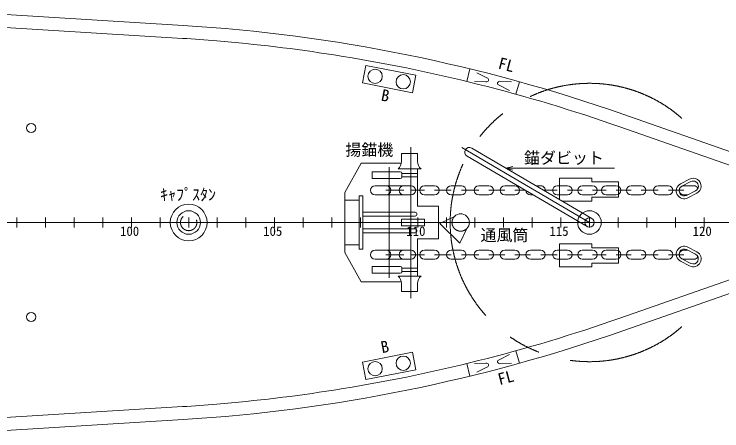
# Model space of a CAD drawing. Units: millimetres, scale not verified. Extents: x -51052 to 51048, y -29700 to 29700.
# Drawn here: x 14601 to 28444, y -3759 to 4400 of the extents above; entities that cross this region are included whole.
import ezdxf
from ezdxf.enums import TextEntityAlignment as Align

# ---------------------------------------------------------------- set-up
doc = ezdxf.new("R2010")
doc.units = ezdxf.units.MM
doc.header["$LTSCALE"] = 100
doc.linetypes.add('USER1', pattern=[50.8, 31.75, -6.35, 6.35, -6.35])
doc.linetypes.add('USER2', pattern=[9.525, 6.35, -3.175])
for name, color, linetype, lineweight in [('0-2_sunpou', 7, 'Continuous', 18), ('0-3_keijou', 7, 'Continuous', 18), ('0-5_text', 7, 'Continuous', 18), ('0-6_center', 7, 'USER1', 18)]:
    doc.layers.add(name, color=color, linetype=linetype, lineweight=lineweight)
doc.styles.add('ＭＳ ゴシック', font='')
doc.styles.get('ＭＳ ゴシック').set_extended_font_data('MS Gothic')

msp = doc.modelspace()

# ---------------------------------------------------------------- linework, layer by layer
at = {"layer": '0-2_sunpou'}
for p, q in [((14654.9, 420.2), (14654.9, 220.2)), ((15214.9, 420.2), (15214.9, 220.2)), ((15774.9, 420.2), (15774.9, 220.2)), ((16334.9, 420.2), (16334.9, 220.2)), ((16894.9, 420.2), (16894.9, 220.2)), ((17454.9, 420.2), (17454.9, 220.2)), ((18014.9, 420.2), (18014.9, 220.2)), ((18574.9, 420.2), (18574.9, 220.2)), ((19134.9, 420.2), (19134.9, 220.2)), ((19694.9, 420.2), (19694.9, 220.2)), ((20254.9, 420.2), (20254.9, 220.2)), ((20814.9, 420.2), (20814.9, 220.2)), ((21374.9, 420.2), (21374.9, 220.2)), ((21934.9, 420.2), (21934.9, 220.2)), ((22494.9, 420.2), (22494.9, 220.2)), ((23054.9, 420.2), (23054.9, 220.2)), ((23614.9, 420.2), (23614.9, 220.2)), ((24174.9, 420.2), (24174.9, 220.2)), ((24734.9, 420.2), (24734.9, 220.2)), ((25294.9, 420.2), (25294.9, 220.2)), ((25854.9, 420.2), (25854.9, 220.2)), ((26414.9, 420.2), (26414.9, 220.2)), ((26974.9, 420.2), (26974.9, 220.2)), ((27534.9, 420.2), (27534.9, 220.2)), ((28094.9, 420.2), (28094.9, 220.2)), ((-42295.4, 320.2), (44823.7, 320.2))]:
    msp.add_line(p, q, dxfattribs=at)
at = {"layer": '0-3_keijou'}
for p, q in [((14331.6, 4399.6), (17908, 4178.5)), ((14315.9, 4146.1), (17892.3, 3925)), ((23456.4, 3081.2), (23516.6, 3328)), ((23849.5, 3151), (23648.9, 3252.1)), ((23604.8, 3083.6), (23829.2, 3073.6)), ((24107.5, 3083.5), (24331.9, 3073.4)), ((24484.4, 3075.8), (24416.5, 2831)), ((24287.8, 2904.9), (24087.2, 3006.1)), ((26529.6, 2434.2), (30279.7, 1118.2)), ((26445.5, 2194.5), (29810.3, 1013.7)), ((22179.3, 1670.2), (22179.3, 1514.3)), ((23550.2, 1777), (25900.4, 397.8)), ((23459.1, 1621.7), (25809.3, 242.6)), ((21069.3, 910.2), (21389.3, 1480.2)), ((21389.3, 1480.2), (22179.3, 1480.2)), ((21604.3, 1315.2), (22154.3, 1315.2)), ((21604.3, 1315.2), (21604.3, 1180.2)), ((22109.3, 1370.2), (22559.3, 1370.2)), ((22184.3, 1285.2), (22184.3, 1210.2)), ((22184.3, 1282.7), (22489.3, 1282.7)), ((22489.3, 1370.2), (22489.3, 640.2)), ((21604.3, 1180.2), (22154.3, 1180.2)), ((22184.3, 1212.7), (22489.3, 1212.7)), ((25267.1, 1190.2), (25902.1, 1190.2)), ((25267.1, 1190.2), (25267.1, 769.4)), ((25902.1, 1190.2), (25902.1, 1115.2)), ((25902.1, 1115.2), (26422.1, 1115.2)), ((26422.1, 1115.2), (26422.1, 815.2)), ((27812.8, 1169.5), (27636.6, 1078)), ((27838.2, 1120.7), (27661.9, 1029.2)), ((21659.3, 1040.2), (22364.9, 1040.2)), ((22625.2, 1040.2), (22825.2, 1040.2)), ((23149.8, 1040.2), (23349.8, 1040.2)), ((23687.6, 1040.2), (23887.6, 1040.2)), ((24195.8, 1040.2), (24395.8, 1040.2)), ((24805.8, 1040.2), (24900.8, 1040.2)), ((25224.2, 1040.2), (25424.2, 1040.2)), ((25714.7, 1040.2), (25914.7, 1040.2)), ((26179.5, 1040.2), (26379.5, 1040.2)), ((26667.5, 1040.2), (26867.5, 1040.2)), ((27197.3, 1040.2), (27397.3, 1040.2)), ((27699.5, 1040.2), (27899.5, 1040.2)), ((21069.3, 910.2), (21069.3, 320.2)), ((21349.3, 840.2), (21349.3, 320.2)), ((21349.3, 840.2), (21419.3, 840.2)), ((21419.3, 840.2), (21419.3, 320.2)), ((21659.3, 860.2), (22364.9, 860.2)), ((21874.3, 950.2), (22224.3, 950.2)), ((22364.9, 950.2), (22625.2, 950.2)), ((22625.2, 860.2), (22825.2, 860.2)), ((22825.2, 950.2), (23149.8, 950.2)), ((23149.8, 860.2), (23349.8, 860.2)), ((23349.8, 950.2), (23687.6, 950.2)), ((23687.6, 860.2), (23887.6, 860.2)), ((23887.6, 950.2), (24195.8, 950.2)), ((24195.8, 860.2), (24395.8, 860.2)), ((24395.8, 950.2), (24603.5, 950.2)), ((24700.8, 860.2), (24756.9, 860.2)), ((24959.1, 950.2), (25224.2, 950.2)), ((25224.2, 860.2), (25424.2, 860.2)), ((25424.2, 950.2), (25714.7, 950.2)), ((25714.7, 860.2), (25914.7, 860.2)), ((25914.7, 950.2), (26179.5, 950.2)), ((26179.5, 860.2), (26379.5, 860.2)), ((26379.5, 950.2), (26667.5, 950.2)), ((26667.5, 860.2), (26867.5, 860.2)), ((26867.5, 950.2), (27197.3, 950.2)), ((27197.3, 860.2), (27397.3, 860.2)), ((27699.5, 950.2), (27397.3, 950.2)), ((27699.5, 860.2), (27770.4, 860.2)), ((27754.1, 851.7), (27930.3, 943.2)), ((27779.4, 802.9), (27955.7, 894.4)), ((21069.3, 760.2), (21349.3, 760.2)), ((25317, 740.2), (25902.1, 740.2)), ((25902.1, 815.2), (26422.1, 815.2)), ((25902.1, 815.2), (25902.1, 740.2)), ((21419.3, 520.2), (22441.8, 520.2)), ((21419.3, 445.2), (22441.8, 445.2)), ((23214.7, 440.4), (22928.3, 302.5)), ((21069.3, -269.8), (21069.3, 320.2)), ((21349.3, -199.8), (21349.3, 320.2)), ((21419.3, -199.8), (21419.3, 320.2)), ((22174.9, 385.2), (22624.9, 385.2)), ((22174.9, 385.2), (22174.9, 255.2)), ((22624.9, 385.2), (22624.9, 255.2)), ((22904.3, 0.2), (22904.3, 320.2)), ((22928.3, 302.5), (23317.2, -86.4)), ((21419.3, 195.2), (22441.8, 195.2)), ((22174.9, 255.2), (22624.9, 255.2)), ((23455.1, 200), (23317.2, -86.4)), ((21419.3, 120.2), (22441.8, 120.2)), ((22489.3, 0.2), (22904.3, 0.2)), ((22489.3, -729.8), (22489.3, 0.2)), ((21069.3, -119.8), (21349.3, -119.8)), ((25267.1, -99.8), (25902.1, -99.8)), ((25267.1, -549.8), (25267.1, -99.8)), ((25902.1, -174.8), (25902.1, -99.8)), ((21069.3, -269.8), (21389.3, -839.8)), ((21349.3, -199.8), (21419.3, -199.8)), ((21659.3, -219.8), (22364.9, -219.8)), ((22625.2, -219.8), (22825.2, -219.8)), ((23149.8, -219.8), (23349.8, -219.8)), ((23687.6, -219.8), (23887.6, -219.8)), ((24195.8, -219.8), (24395.8, -219.8)), ((24700.8, -219.8), (24900.8, -219.8)), ((25224.2, -219.8), (25424.2, -219.8)), ((25714.7, -219.8), (25914.7, -219.8)), ((25902.1, -174.8), (26422.1, -174.8)), ((26179.5, -219.8), (26379.5, -219.8)), ((26422.1, -474.8), (26422.1, -174.8)), ((26667.5, -219.8), (26867.5, -219.8)), ((27197.3, -219.8), (27397.3, -219.8)), ((27699.5, -219.8), (27770.4, -219.8)), ((27754.1, -211.3), (27930.3, -302.8)), ((27779.4, -162.5), (27955.7, -254)), ((21659.3, -399.8), (22364.9, -399.8)), ((21874.3, -309.8), (22224.3, -309.8)), ((22364.9, -309.8), (22625.2, -309.8)), ((22625.2, -399.8), (22825.2, -399.8)), ((22825.2, -309.8), (23149.8, -309.8)), ((23149.8, -399.8), (23349.8, -399.8)), ((23349.8, -309.8), (23687.6, -309.8)), ((23687.6, -399.8), (23887.6, -399.8)), ((23887.6, -309.8), (24195.8, -309.8)), ((24195.8, -399.8), (24395.8, -399.8)), ((24395.8, -309.8), (24700.8, -309.8)), ((24700.8, -399.8), (24900.8, -399.8)), ((24900.8, -309.8), (25224.2, -309.8)), ((25224.2, -399.8), (25424.2, -399.8)), ((25424.2, -309.8), (25714.7, -309.8)), ((25714.7, -399.8), (25914.7, -399.8)), ((25914.7, -309.8), (26179.5, -309.8)), ((26179.5, -399.8), (26379.5, -399.8)), ((26379.5, -309.8), (26667.5, -309.8)), ((26445.5, -1554.2), (29810.3, -373.3)), ((26667.5, -399.8), (26867.5, -399.8)), ((26867.5, -309.8), (27197.3, -309.8)), ((27197.3, -399.8), (27397.3, -399.8)), ((27699.5, -309.8), (27397.3, -309.8)), ((27838.2, -480.3), (27661.9, -388.8)), ((27699.5, -399.8), (27899.5, -399.8)), ((21604.3, -539.8), (22154.3, -539.8)), ((21604.3, -674.8), (21604.3, -539.8)), ((25267.1, -549.8), (25902.1, -549.8)), ((25902.1, -549.8), (25902.1, -474.8)), ((25902.1, -474.8), (26422.1, -474.8)), ((26529.6, -1793.8), (30279.7, -477.8)), ((27812.8, -529.1), (27636.6, -437.6)), ((21604.3, -674.8), (22154.3, -674.8)), ((22184.3, -644.8), (22184.3, -569.8)), ((22184.3, -572.3), (22489.3, -572.3)), ((22184.3, -642.3), (22489.3, -642.3)), ((22109.3, -729.8), (22559.3, -729.8)), ((21389.3, -839.8), (22179.3, -839.8)), ((22179.3, -1029.8), (22179.3, -874)), ((22489.3, -1029.8), (22489.3, -874)), ((22179.3, -1029.8), (22489.3, -1029.8)), ((24484.4, -2435.5), (24416.5, -2190.7)), ((22460.8, -2564.5), (22394, -2220.9)), ((24287.8, -2264.6), (24087.2, -2365.7)), ((23456.4, -2440.8), (23516.6, -2687.6)), ((23604.8, -2443.3), (23829.2, -2433.2)), ((24107.5, -2443.1), (24331.9, -2433.1)), ((21479.2, -2755.4), (22460.8, -2564.5)), ((23849.5, -2510.6), (23648.9, -2611.8)), ((14315.9, -3505.7), (17892.3, -3284.6)), ((14331.6, -3759.2), (17908, -3538.1))]:
    msp.add_line(p, q, dxfattribs=at)
msp.add_lwpolyline([(21479.2, 3395.7), (22460.8, 3204.8), (22394, 2861.3), (21412.4, 3052.2)], close=True, dxfattribs=at)
for points in [[(22179.3, 1670.2), (22489.3, 1670.2), (22489.3, 1514.3)], [(22489.3, 640.2), (22904.3, 640.2), (22904.3, 320.2)], [(21479.2, -2755.4), (21412.4, -2411.8), (22394, -2220.9)]]:
    msp.add_lwpolyline(points, dxfattribs=at)
for centre, radius in [((21661.7, 3182), 140), ((22211.4, 3075), 140), ((14933.3, 2170.2), 90), ((18014.9, 320.2), 360), ((18014.9, 320.2), 230), ((25854.9, 320.2), 230), ((25854.9, 320.2), 90), ((14933.3, -1529.8), 90), ((22211.4, -2434.7), 140), ((21661.7, -2541.6), 140)]:
    msp.add_circle(centre, radius, dxfattribs=at)
at = {"layer": '0-3_keijou', "linetype": 'USER2'}
msp.add_circle((18014.9, 320.2), 160, dxfattribs=at)
at = {"layer": '0-3_keijou'}
for centre, radius, start, end in [((15933.4, -27760.5), 32000, 70.66269, 86.4624), ((15933.4, -27760.5), 31746, 85.24379, 86.4624), ((15933.4, -27760.5), 31746, 81.08073, 85.24379), ((15933.4, -27760.5), 31746, 70.66269, 81.08073), ((23839.3, 3112.3), 40, 255.33843, 75.33843), ((24097.4, 3044.8), 40, 75.33843, 255.33843), ((23504.7, 1699.4), 90, 59.59418, 239.59418), ((21993.8, 1515.3), 185.4, 308.49746, 359.70171), ((22674.7, 1515.3), 185.4, 180.29829, 231.50254), ((22154.3, 1285.2), 30, 0, 90), ((22154.3, 1210.2), 30, 270, 360), ((27884.2, 1031.9), 155, 297.43603, 117.43603), ((27884.2, 1031.9), 100, 297.43603, 117.43603), ((21659.3, 950.2), 90, 90, 270), ((21879.3, 950.2), 90, 270, 90), ((22219.3, 950.2), 90, 90, 270), ((22364.9, 950.2), 90, 270, 90), ((22625.2, 950.2), 90, 90, 270), ((22825.2, 950.2), 90, 270, 90), ((23149.8, 950.2), 90, 90, 270), ((23349.8, 950.2), 90, 270, 90), ((23687.6, 950.2), 90, 90, 270), ((23887.6, 950.2), 90, 270, 90), ((24195.8, 950.2), 90, 90, 270), ((24395.8, 950.2), 90, 270, 90), ((24900.8, 950.2), 90, 348.73657, 90), ((25224.2, 950.2), 90, 90, 270), ((25424.2, 950.2), 90, 270, 90), ((25714.7, 950.2), 90, 90, 270), ((25914.7, 950.2), 90, 270, 90), ((26179.5, 950.2), 90, 90, 270), ((26379.5, 950.2), 90, 270, 90), ((26667.5, 950.2), 90, 90, 270), ((26867.5, 950.2), 90, 270, 90), ((27197.3, 950.2), 90, 90, 270), ((27397.3, 950.2), 90, 270, 90), ((27708, 940.4), 155, 117.98421, 297.43603), ((27708, 940.4), 100, 117.98421, 297.43603), ((27699.5, 950.2), 90, 90, 270), ((27899.5, 950.2), 90, 30.1763, 90), ((24700.8, 950.2), 90, 182.78086, 270), ((22441.8, 482.7), 37.5, 270, 90), ((23334.9, 320.2), 170, 315, 135), ((22441.8, 157.7), 37.5, 270, 90), ((21659.3, -309.8), 90, 90, 270), ((21879.3, -309.8), 90, 270, 90), ((22219.3, -309.8), 90, 90, 270), ((22364.9, -309.8), 90, 270, 90), ((22625.2, -309.8), 90, 90, 270), ((22825.2, -309.8), 90, 270, 90), ((23149.8, -309.8), 90, 90, 270), ((23349.8, -309.8), 90, 270, 90), ((23687.6, -309.8), 90, 90, 270), ((23887.6, -309.8), 90, 270, 90), ((24195.8, -309.8), 90, 90, 270), ((24395.8, -309.8), 90, 270, 90), ((24700.8, -309.8), 90, 90, 270), ((24900.8, -309.8), 90, 270, 90), ((25224.2, -309.8), 90, 90, 270), ((25424.2, -309.8), 90, 270, 90), ((25714.7, -309.8), 90, 90, 270), ((25914.7, -309.8), 90, 270, 90), ((26179.5, -309.8), 90, 90, 270), ((26379.5, -309.8), 90, 270, 90), ((26667.5, -309.8), 90, 90, 270), ((26867.5, -309.8), 90, 270, 90), ((27197.3, -309.8), 90, 90, 270), ((27397.3, -309.8), 90, 270, 90), ((27708, -300.1), 155, 62.56397, 242.01579), ((27708, -300.1), 100, 62.56397, 242.01579), ((27699.5, -309.8), 90, 90, 270), ((27884.2, -391.6), 155, 242.56397, 62.56397), ((27884.2, -391.6), 100, 242.56397, 62.56397), ((27899.5, -309.8), 90, 270, 329.8237), ((22154.3, -569.8), 30, 0, 90), ((22154.3, -644.8), 30, 270, 0), ((21993.8, -874.9), 185.4, 0.29829, 51.50254), ((22674.7, -874.9), 185.4, 128.49746, 179.70171), ((15933.4, 28400.9), 31746, 278.91927, 289.33731), ((15933.4, 28400.9), 32000, 273.5376, 289.33731), ((23839.3, -2471.9), 40, 284.66157, 104.66157), ((24097.4, -2404.4), 40, 104.66157, 284.66157), ((15933.4, 28400.9), 31746, 274.75621, 278.91927), ((15933.4, 28400.9), 31746, 273.5376, 274.75621)]:
    msp.add_arc(centre, radius, start, end, dxfattribs=at)
at = {"layer": '0-3_keijou', "linetype": 'USER2'}
msp.add_arc((23334.9, 320.2), 170, 135, 315, dxfattribs=at)
at = {"layer": '0-5_text'}
for q in [(24355.7, 1419.8), (26345.5, 1383.6), (24355.7, 1347.4)]:
    msp.add_line((24220.5, 1383.6), q, dxfattribs=at)
at = {"layer": '0-6_center'}
for p, q in [((22359.3, 1798.3), (22359.3, -1158)), ((23355.1, 1787.2), (25854.9, 320.2)), ((21939.3, 1402), (21939.3, -761.7))]:
    msp.add_line(p, q, dxfattribs=at)
msp.add_arc((25854.9, 320.2), 2725, 48.46232, 311.53768, dxfattribs=at)

# ---------------------------------------------------------------- texts
at = {"layer": '0-2_sunpou', "style": 'ＭＳ ゴシック'}
for s, p in [('100', (16672, 3.7)), ('105', (19472, 3.7)), ('110', (22272, 3.7)), ('115', (25072, 3.7)), ('120', (27872, 3.7))]:
    msp.add_text(s, height=183.3, dxfattribs=at).set_placement(p, align=Align.BOTTOM_LEFT)
at = {"layer": '0-5_text', "style": 'ＭＳ ゴシック'}
for s, rotation, p in [('FL', 345.397, (24035.2, 3271.6)), ('B', 348.994, (21750.9, 2642.4)), ('B', 11.006, (21810.1, -2306.3)), ('FL', 14.603, (24113.3, -2931.2))]:
    msp.add_text(s, height=229.1, rotation=rotation, dxfattribs=at).set_placement(p, align=Align.BOTTOM_LEFT)
for s, p in [('揚錨機', (21079.3, 1561.2)), ('錨ダビット', (24573.5, 1402)), ('ｷｬﾌﾟｽﾀﾝ', (17455, 683.6)), ('通風筒', (23723, -110.9))]:
    msp.add_text(s, height=229.1, dxfattribs=at).set_placement(p, align=Align.BOTTOM_LEFT)

doc.saveas('drawing.dxf')
